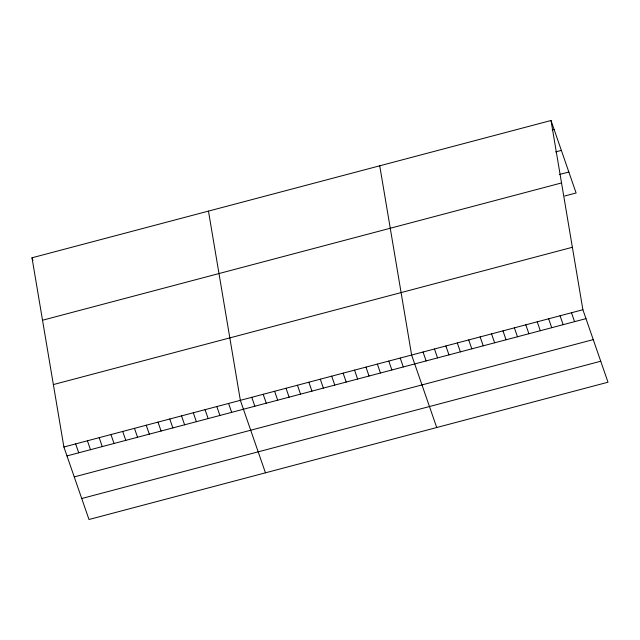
<?xml version="1.0" encoding="UTF-8"?>
<svg xmlns="http://www.w3.org/2000/svg" width="640" height="640" viewBox="0 0 640 640"><rect width="100%" height="100%" fill="white"/><g stroke="black" fill="none" stroke-linecap="round" stroke-linejoin="round"><path stroke-width="0.96" d="M551.008 120.504L582.896 309.728L608 382.216L88.992 519.496L63.888 447.008L32 257.784L551.008 120.504L576.112 192.992L564.696 196.008M552.192 129.92L554.096 129.416M555.656 151.904L561.36 150.392M559.328 174.528L568.848 172.008M42.52 320.232L561.536 182.944M53.368 384.568L572.376 247.28M63.888 447.008L582.896 309.728M66.976 455.92L585.984 318.64M74.24 476.904L593.248 339.616M81.728 498.52L600.736 361.232M571.48 312.744L574.568 321.656M560.064 315.768L563.152 324.68M548.648 318.792L551.728 327.696M537.224 321.808L540.312 330.72M525.808 324.832L528.896 333.736M514.392 327.848L517.472 336.76M502.968 330.872L506.056 339.776M491.552 333.888L494.64 342.8M480.136 336.912L483.224 345.824M468.72 339.928L471.8 348.84M457.296 342.952L460.384 351.864M445.88 345.968L448.968 354.88M434.464 348.992L437.544 357.904M423.04 352.008L426.128 360.92M436.728 427.52L411.624 355.032L379.736 165.808M400.208 358.048L403.296 366.96M388.792 361.072L391.872 369.984M377.368 364.088L380.456 373M365.952 367.112L369.04 376.024M354.536 370.136L357.624 379.04M343.12 373.152L346.2 382.064M331.696 376.176L334.784 385.08M320.28 379.192L323.368 388.104M308.864 382.216L311.944 391.12M297.44 385.232L300.528 394.144M286.024 388.256L289.112 397.168M274.608 391.272L277.696 400.184M263.192 394.296L266.272 403.208M251.768 397.312L254.856 406.224M265.456 472.824L240.352 400.336L208.464 211.112M228.584 403.448L231.672 412.36M216.824 406.56L219.912 415.472M205.056 409.672L208.144 418.584M193.296 412.784L196.384 421.696M181.528 415.896L184.616 424.808M169.768 419.008L172.856 427.912M158 422.12L161.088 431.024M146.24 425.232L149.32 434.136M134.472 428.344L137.56 437.248M122.712 431.456L125.792 440.36M110.944 434.56L114.032 443.472M99.184 437.672L102.264 446.584M32 257.784L32.928 260.456M87.416 440.784L90.504 449.696M75.656 443.896L78.736 452.808"/></g></svg>
